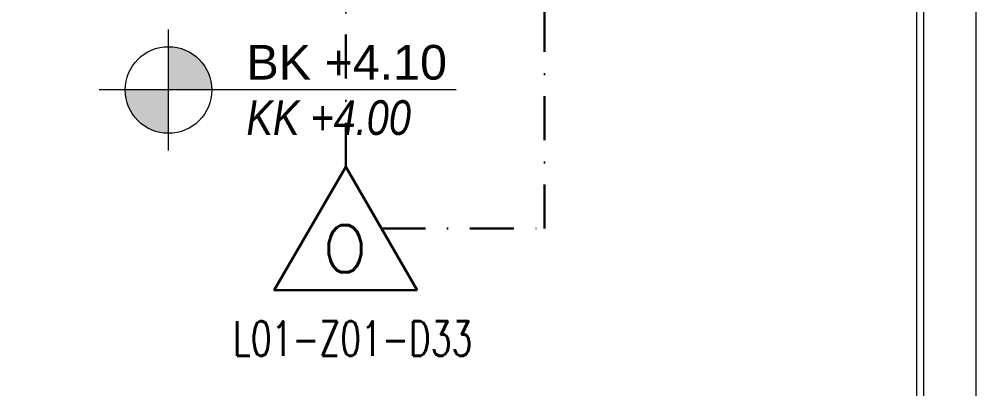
# Model space of a CAD drawing. Extents: x -3709 to 34975, y -230 to 8245.
# Drawn here: x 10399.8 to 10675.8, y 471.2 to 578 of the extents above; entities that cross this region are included whole.
import ezdxf
from ezdxf.enums import TextEntityAlignment as Align

# ---------------------------------------------------------------- set-up
doc = ezdxf.new("R2010")
doc.units = 0
doc.linetypes.add('DASHDOT', pattern=[25.4, 12.7, -6.35, 0, -6.35])
doc.layers.get('0').update_dxf_attribs({"color": 9, "lineweight": 9})
for name, color, linetype, lineweight in [('00', 9, 'Continuous', 9), ('14', 9, 'Continuous', 9), ('21', 9, 'Continuous', 9), ('E-DEDEKTÖR NUMARALARI', 20, 'Continuous', 30), ('E-KABLO', 7, 'Continuous', 30), ('E-OPTİK DUMAN DEDEKTÖRÜ', 7, 'Continuous', 30)]:
    doc.layers.add(name, color=color, linetype=linetype, lineweight=lineweight)
doc.styles.add('Arial', font='arial.ttf', dxfattribs={"height": 2.5})
doc.styles.add('E-YAZI', font='txttw.shx')
doc.styles.add('MuuM_TEXT-ITALIC', font='ARIALNI.TTF')

# ---------------------------------------------------------------- blocks, each defined once
blk = doc.blocks.new('0_elevationtarget-p-bk')
h = blk.add_hatch(color=254)
h.paths.add_polyline_path([(2.5, 0, 0.414214), (0, 2.5), (0, 0)])
h.paths.add_polyline_path([(0, 0), (-2.5, 0, 0.414214), (0, -2.5)])
blk.add_line((0, -3.5), (0, 3.5))
blk.add_lwpolyline([(16.605, 0), (-4, 0)])
blk.add_circle((0, 0), 2.5)
at = {"style": 'Arial'}
blk.add_attdef('BITMISKOT', text='', height=2, dxfattribs=at).set_placement((4.5, 0), align=Align.BOTTOM_LEFT)
at = {"style": 'MuuM_TEXT-ITALIC'}
blk.add_attdef('FINISHINGFLOORLEVEL', text='', height=2, dxfattribs=at).set_placement((4.5, -0.592), align=Align.TOP_LEFT)
blk = doc.blocks.new('100_OPTİK DUMAN DEDEKTÖRÜ 085')
at = {"layer": 'E-OPTİK DUMAN DEDEKTÖRÜ', "color": 4}
blk.add_lwpolyline([(2.059, 0), (0, 3.566), (-2.059, 0)], close=True, dxfattribs=at)
at = {"layer": 'E-OPTİK DUMAN DEDEKTÖRÜ', "color": 3, "style": 'E-YAZI'}
blk.add_text('O', height=1.36, dxfattribs=at).set_placement((-0.022, 1.201), align=Align.MIDDLE)

msp = doc.modelspace()

# ---------------------------------------------------------------- linework, layer by layer
at = {"layer": '00'}
msp.add_lwpolyline([(10645.84, 757.5), (10660.84, 757.5), (10660.84, 1012.5), (10675.84, 1012.5), (10675.84, 392.5), (10660.84, 392.5), (10660.84, 742.5), (10645.84, 742.5), (10645.84, 757.5), (10660.84, 757.5)], dxfattribs=at)
at = {"layer": '14'}
msp.add_lwpolyline([(9847.84, 354.5), (10378.84, 354.5), (10378.84, 354.5), (10378.84, 354.5), (10378.84, 384.5), (10397.84, 384.5), (10397.84, 334.5), (10593.84, 334.5), (10593.84, 394.5), (10658.84, 394.5), (10658.84, 740.5), (10643.84, 740.5), (10643.84, 759.5), (10658.84, 759.5), (10658.84, 1010.5)], dxfattribs=at)
at = {"layer": 'E-KABLO', "color": 6, "linetype": 'DASHDOT'}
for p, q in [((10551.36, 517.49), (10551.36, 1483.09)), ((10494.03, 535.32), (10494.03, 728.77)), ((10504.33, 517.49), (10551.36, 517.49))]:
    msp.add_line(p, q, dxfattribs=at)

# ---------------------------------------------------------------- block references
at = {"layer": '21', "xscale": 5, "yscale": 5, "zscale": 5}
msp.add_blockref('0_elevationtarget-p-bk', (10442.9, 557.49), dxfattribs=at).add_auto_attribs({'BITMISKOT': 'BK +4.10', 'FINISHINGFLOORLEVEL': 'KK +4.00'})
at = {"layer": 'E-OPTİK DUMAN DEDEKTÖRÜ', "xscale": 10, "yscale": 10, "zscale": 10}
msp.add_blockref('100_OPTİK DUMAN DEDEKTÖRÜ 085', (10494.03, 499.66), dxfattribs=at)

# ---------------------------------------------------------------- texts
at = {"layer": 'E-DEDEKTÖR NUMARALARI', "style": 'E-YAZI', "width": 0.7}
msp.add_text('L01-Z01-D33', height=10, dxfattribs=at).set_placement((10461.57, 480.74))

doc.saveas('drawing.dxf')
